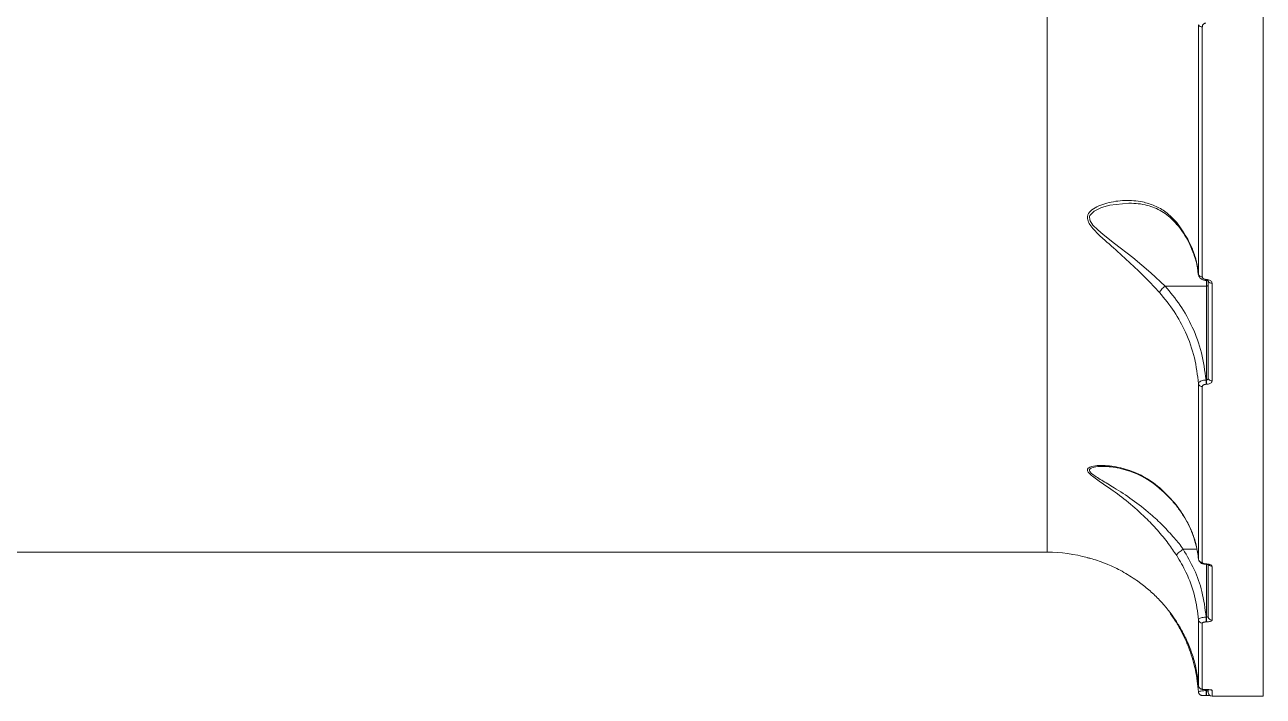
# Model space of a CAD drawing. Header units: millimetres. Extents: x -9848 to 7178, y -5300 to 6667.
# Drawn here: x -1558.7 to -1232.1, y 1657.8 to 1835 of the extents above; entities that cross this region are included whole.
import ezdxf

# ---------------------------------------------------------------- set-up
doc = ezdxf.new("R2010")
doc.units = ezdxf.units.MM
doc.layers.add('DIKOM_ОБЪЕКТ', color=7, linetype='Continuous')

msp = doc.modelspace()

# ---------------------------------------------------------------- linework, layer by layer
at = {"layer": 'DIKOM_ОБЪЕКТ', "color": 7, "linetype": 'Continuous', "lineweight": 15}
for p, q in [((-1232.08, 1657.79), (-1232.08, 2076.79)), ((-1289.03, 1695.79), (-1289.03, 2015.94)), ((-1249.13, 1769.12), (-1249.13, 1834.95)), ((-1248.14, 1834.42), (-1248.14, 1768.44)), ((-1249.33, 1769.9), (-1249.21, 1769.02)), ((-1247.13, 1767.76), (-1247.08, 1767.76)), ((-1247.13, 1767.5), (-1247.13, 1767.76)), ((-1247.13, 1767.5), (-1247.08, 1767.5)), ((-1247.08, 1767.5), (-1247.08, 1767.76)), ((-1247.08, 1766.02), (-1247.08, 1767.5)), ((-1246.58, 1741.83), (-1246.58, 1767.49)), ((-1257.96, 1766.02), (-1247.08, 1766.02)), ((-1247.08, 1741.22), (-1247.08, 1766.02)), ((-1245.58, 1766.75), (-1245.58, 1741.03)), ((-1247.16, 1741.22), (-1247.08, 1741.22)), ((-1247.16, 1741.22), (-1247.16, 1740.09)), ((-1247.08, 1741.22), (-1247.08, 1740.09)), ((-1249.13, 1693.94), (-1249.13, 1740.22)), ((-1248.14, 1739.48), (-1248.14, 1693.09)), ((-1247.08, 1740.09), (-1247.16, 1740.09)), ((-1603.69, 1695.79), (-1289.03, 1695.79)), ((-1253.19, 1696.56), (-1249.53, 1696.56)), ((-1247.16, 1692.68), (-1247.08, 1692.68)), ((-1247.16, 1692.6), (-1247.16, 1692.68)), ((-1247.16, 1692.6), (-1247.08, 1692.6)), ((-1247.16, 1692.6), (-1247.16, 1692.6)), ((-1247.08, 1692.6), (-1247.08, 1692.68)), ((-1247.08, 1678.68), (-1247.08, 1692.6)), ((-1246.58, 1678.8), (-1246.58, 1692.43)), ((-1245.58, 1692.05), (-1245.58, 1677.85)), ((-1249.13, 1660.58), (-1249.13, 1677.98)), ((-1248.14, 1677.09), (-1248.14, 1659.66)), ((-1247.13, 1678.68), (-1247.08, 1678.68)), ((-1247.13, 1678.68), (-1247.13, 1677.39)), ((-1247.08, 1677.39), (-1247.13, 1677.39)), ((-1247.08, 1678.68), (-1247.08, 1677.39)), ((-1247.18, 1659.55), (-1247.08, 1659.55)), ((-1247.18, 1659.55), (-1247.08, 1659.55)), ((-1247.18, 1659.55), (-1247.18, 1659.55)), ((-1247.15, 1659.55), (-1247.11, 1659.29)), ((-1247.08, 1659.55), (-1247.08, 1659.55)), ((-1247.08, 1659.29), (-1247.08, 1659.54)), ((-1246.58, 1658.79), (-1246.58, 1659.39)), ((-1245.58, 1659.39), (-1245.58, 1657.79)), ((-1247.11, 1659.29), (-1247.08, 1659.29)), ((-1247.11, 1659.29), (-1247.11, 1657.96)), ((-1247.11, 1657.96), (-1247.08, 1657.96)), ((-1247.08, 1659.29), (-1247.08, 1657.96)), ((-1245.58, 1657.79), (-1232.08, 1657.79))]:
    msp.add_line(p, q, dxfattribs=at)
at = {"layer": 'DIKOM_ОБЪЕКТ', "color": 7, "linetype": 'Continuous', "lineweight": 15, "flags": 128}
for points in [[(-1267.38, 1787.86), (-1267.51, 1787.87), (-1272.53, 1787.34), (-1274.71, 1786.74), (-1276.69, 1785.79), (-1277.77, 1784.65), (-1277.87, 1784.34), (-1277.82, 1783.49), (-1277.72, 1783.22), (-1276.98, 1782.09), (-1275.72, 1780.82), (-1274.25, 1779.58), (-1271.27, 1777.26), (-1266.5, 1773.54), (-1261.71, 1769.5), (-1257.97, 1766.02), (-1257.97, 1766.02), (-1257.97, 1766.02)], [(-1246.58, 1766.18), (-1246.59, 1766.15), (-1246.62, 1766.12), (-1246.66, 1766.09), (-1246.72, 1766.07), (-1246.8, 1766.05), (-1246.89, 1766.03), (-1246.98, 1766.02), (-1247.08, 1766.02)]]:
    msp.add_lwpolyline(points, dxfattribs=at)
at = {"layer": 'DIKOM_ОБЪЕКТ', "color": 7, "linetype": 'Continuous', "lineweight": 15}
for centre, radius, start, end in [((-1248.29, 1835.33), 0.928, 204.1114, 279.2952), ((-1248.24, 1769.36), 0.925, 194.8345, 276.4058), ((-1245.68, 1767.69), 0.947, 200.9599, 275.9524), ((-1245.67, 1741.94), 0.918, 186.9781, 275.5624), ((-1248.22, 1740.41), 0.937, 191.5024, 274.8499), ((-1289.03, 1655.79), 40, 74.588, 90), ((-1248.17, 1694.06), 0.968, 187.0264, 272.142), ((-1245.59, 1693.08), 1.03, 217.7477, 270.6188), ((-1248.16, 1678.07), 0.981, 185.6775, 271.212), ((-1245.6, 1678.83), 0.977, 181.4311, 271.3742), ((-1248.14, 1660.66), 0.999, 184.356, 270.0957), ((-1245.58, 1660.38), 0.994, 243.0795, 270.0994), ((-1245.58, 1658.79), 1, 180, 270)]:
    msp.add_arc(centre, radius, start, end, dxfattribs=at)
for points, knots in [([(-1247.18, 1835.38), (-1247.27, 1835.37), (-1247.46, 1835.36), (-1247.72, 1835.24), (-1247.93, 1835.05), (-1248.08, 1834.79), (-1248.13, 1834.57), (-1248.14, 1834.44), (-1248.14, 1834.42)], [0, 0, 0, 0, 0.16734, 0.334416, 0.509198, 0.71316, 0.957849, 1, 1, 1, 1]), ([(-1259.45, 1764.3), (-1260.62, 1765.56), (-1263.19, 1768.34), (-1267.53, 1772.46), (-1271.59, 1776.1), (-1274.56, 1778.73), (-1276.39, 1780.49), (-1277.56, 1781.84), (-1278.37, 1783.19), (-1278.49, 1784.17), (-1278.2, 1785.19), (-1277.28, 1786.23), (-1275.48, 1787.22), (-1272.53, 1788.19), (-1268.62, 1788.77), (-1264.32, 1788.44), (-1260.71, 1787.3), (-1257.6, 1785.62), (-1255.83, 1783.74), (-1254.9, 1782.75)], [0, 0, 0, 0, 0.07902, 0.173496, 0.268054, 0.328721, 0.361364, 0.393896, 0.422327, 0.451312, 0.459938, 0.498983, 0.545108, 0.591442, 0.689036, 0.786595, 0.855573, 0.924448, 1, 1, 1, 1]), ([(-1267.38, 1787.86), (-1266.6, 1787.84), (-1265, 1787.8), (-1262.77, 1787.37), (-1260.68, 1786.7), (-1258.82, 1785.77), (-1257.14, 1784.58), (-1255.81, 1783.39), (-1255.1, 1782.53), (-1254.83, 1782.19)], [0, 0, 0, 0, 0.165127, 0.340085, 0.486016, 0.640701, 0.790524, 0.918591, 1, 1, 1, 1]), ([(-1254.9, 1782.75), (-1253.85, 1781.31), (-1252.14, 1778.95), (-1250.57, 1775.41), (-1249.57, 1772.32), (-1249.28, 1770.2), (-1249.13, 1769.12)], [0, 0, 0, 0, 0.342223, 0.557266, 0.774606, 1, 1, 1, 1]), ([(-1254.74, 1782.29), (-1254.79, 1782.35), (-1254.88, 1782.45), (-1254.9, 1782.62), (-1254.9, 1782.73), (-1254.9, 1782.75)], [0, 0, 0, 0, 0.444434, 0.858025, 1, 1, 1, 1]), ([(-1254.8, 1782.24), (-1254.5, 1781.88), (-1253.59, 1780.77), (-1252.36, 1778.79), (-1251.09, 1776.33), (-1250.13, 1773.78), (-1249.54, 1771.63), (-1249.38, 1770.33), (-1249.33, 1769.9)], [0, 0, 0, 0, 0.097512, 0.295839, 0.496393, 0.698872, 0.902828, 1, 1, 1, 1]), ([(-1249.11, 1769.04), (-1249.12, 1769), (-1249.13, 1768.78), (-1248.94, 1768.4), (-1248.58, 1767.96), (-1248.03, 1767.64), (-1247.52, 1767.49), (-1247.21, 1767.51), (-1247.13, 1767.52)], [0, 0, 0, 0, 0.037321, 0.245581, 0.449173, 0.671171, 0.922299, 1, 1, 1, 1]), ([(-1248.14, 1768.44), (-1248.13, 1768.36), (-1248.1, 1768.21), (-1247.93, 1768.01), (-1247.68, 1767.85), (-1247.39, 1767.77), (-1247.21, 1767.76), (-1247.13, 1767.76)], [0, 0, 0, 0, 0.214369, 0.428456, 0.64289, 0.857749, 1, 1, 1, 1]), ([(-1247.08, 1767.76), (-1246.97, 1767.76), (-1246.69, 1767.74), (-1246.27, 1767.62), (-1245.89, 1767.39), (-1245.63, 1767.09), (-1245.59, 1766.86), (-1245.58, 1766.75)], [0, 0, 0, 0, 0.140774, 0.355268, 0.57005, 0.784972, 1, 1, 1, 1]), ([(-1247.08, 1767.5), (-1247.02, 1767.49), (-1246.9, 1767.49), (-1246.73, 1767.45), (-1246.61, 1767.4), (-1246.54, 1767.35), (-1246.54, 1767.35), (-1246.54, 1767.34)], [0, 0, 0, 0, 0.182759, 0.409097, 0.611462, 0.803317, 1, 1, 1, 1]), ([(-1259.45, 1764.3), (-1259.43, 1764.34), (-1259.39, 1764.44), (-1259.24, 1764.7), (-1258.93, 1765.1), (-1258.48, 1765.58), (-1258.14, 1765.87), (-1257.97, 1766.02)], [0, 0, 0, 0, 0.087355, 0.25364, 0.502454, 0.751216, 1, 1, 1, 1]), ([(-1249.13, 1740.22), (-1249.42, 1742.52), (-1250, 1747.19), (-1252.31, 1753.59), (-1255.42, 1759.41), (-1258.09, 1762.66), (-1259.45, 1764.3)], [0, 0, 0, 0, 0.262566, 0.532668, 0.763649, 1, 1, 1, 1]), ([(-1257.97, 1766.02), (-1257.97, 1766.02), (-1257.97, 1766.02), (-1257.97, 1766.02), (-1257.96, 1766.02), (-1257.96, 1766.02)], [0, 0, 0, 0, 0.387198, 0.886898, 1, 1, 1, 1]), ([(-1257.96, 1766.02), (-1256.58, 1764.35), (-1253.76, 1760.99), (-1250.55, 1755.04), (-1248.1, 1748.42), (-1247.47, 1743.64), (-1247.16, 1741.22)], [0, 0, 0, 0, 0.232888, 0.471291, 0.731966, 1, 1, 1, 1]), ([(-1249.13, 1740.22), (-1249.12, 1740.31), (-1249.08, 1740.49), (-1248.82, 1740.76), (-1248.37, 1741), (-1247.8, 1741.17), (-1247.37, 1741.2), (-1247.16, 1741.22)], [0, 0, 0, 0, 0.170051, 0.380806, 0.586682, 0.793107, 1, 1, 1, 1]), ([(-1247.08, 1741.22), (-1247.03, 1741.22), (-1246.98, 1741.23), (-1246.87, 1741.26), (-1246.76, 1741.34), (-1246.65, 1741.49), (-1246.59, 1741.66), (-1246.58, 1741.77), (-1246.58, 1741.83)], [0, 0, 0, 0, 0.144534, 0.175375, 0.362587, 0.570807, 0.80478, 1, 1, 1, 1]), ([(-1245.58, 1741.03), (-1245.59, 1740.94), (-1245.61, 1740.76), (-1245.81, 1740.49), (-1246.15, 1740.27), (-1246.59, 1740.12), (-1246.91, 1740.1), (-1247.08, 1740.09)], [0, 0, 0, 0, 0.174079, 0.389567, 0.595766, 0.797886, 1, 1, 1, 1]), ([(-1247.16, 1740.09), (-1247.26, 1740.08), (-1247.48, 1740.07), (-1247.77, 1739.97), (-1247.99, 1739.82), (-1248.12, 1739.65), (-1248.13, 1739.53), (-1248.14, 1739.48)], [0, 0, 0, 0, 0.203948, 0.407984, 0.613435, 0.826427, 1, 1, 1, 1]), ([(-1254.9, 1694.91), (-1255.62, 1695.97), (-1257.17, 1698.25), (-1259.96, 1701.64), (-1263.48, 1705.35), (-1267.65, 1709.02), (-1271.82, 1712.15), (-1274.9, 1714.24), (-1276.81, 1715.58), (-1277.93, 1716.49), (-1278.36, 1717.1), (-1278.47, 1717.57), (-1278.27, 1718.03), (-1277.18, 1718.49), (-1275.4, 1718.71), (-1272.4, 1718.62), (-1268.45, 1717.9), (-1264.51, 1716.29), (-1261.52, 1714.5), (-1260.14, 1713.38), (-1259.45, 1712.82)], [0, 0, 0, 0, 0.059051, 0.127724, 0.196514, 0.291304, 0.386175, 0.452748, 0.486921, 0.520894, 0.548901, 0.554237, 0.580032, 0.615194, 0.662239, 0.709493, 0.807575, 0.905612, 0.952815, 1, 1, 1, 1]), ([(-1274.36, 1718.4), (-1274.44, 1718.4), (-1275.29, 1718.44), (-1276.55, 1718.29), (-1277.73, 1717.91), (-1277.94, 1717.49), (-1277.83, 1717.07), (-1277.36, 1716.52), (-1276.17, 1715.69), (-1274.18, 1714.47), (-1270.96, 1712.57), (-1266.58, 1709.7), (-1262.25, 1706.32), (-1258.51, 1702.88), (-1255.66, 1699.69), (-1253.85, 1697.6), (-1253.2, 1696.56), (-1253.2, 1696.56)], [0, 0, 0, 0, 0.008298, 0.079171, 0.12923, 0.164806, 0.172159, 0.211238, 0.26014, 0.310985, 0.411471, 0.554745, 0.701411, 0.805012, 0.911014, 0.999946, 1, 1, 1, 1]), ([(-1274.36, 1718.41), (-1273.96, 1718.4), (-1272.94, 1718.39), (-1271.09, 1718.16), (-1268.81, 1717.68), (-1266.44, 1716.9), (-1264.17, 1715.89), (-1262.07, 1714.67), (-1260.46, 1713.56), (-1259.59, 1712.77), (-1259.32, 1712.53)], [0, 0, 0, 0, 0.08256, 0.215635, 0.363547, 0.520709, 0.668742, 0.809651, 0.942425, 1, 1, 1, 1]), ([(-1259.45, 1712.82), (-1258.07, 1711.51), (-1255.3, 1708.87), (-1252.63, 1704.89), (-1250.81, 1701.13), (-1249.65, 1697.67), (-1249.31, 1695.19), (-1249.13, 1693.94)], [0, 0, 0, 0, 0.23988, 0.485875, 0.639431, 0.818555, 1, 1, 1, 1]), ([(-1259.28, 1712.57), (-1259.33, 1712.61), (-1259.4, 1712.68), (-1259.43, 1712.78), (-1259.45, 1712.82)], [0, 0, 0, 0, 0.596482, 1, 1, 1, 1]), ([(-1259.31, 1712.54), (-1258.91, 1712.2), (-1257.72, 1711.17), (-1255.99, 1709.32), (-1254.13, 1706.99), (-1252.54, 1704.54), (-1251.24, 1701.99), (-1250.22, 1699.41), (-1249.79, 1697.66), (-1249.58, 1696.81)], [0, 0, 0, 0, 0.07754, 0.229785, 0.3835, 0.53858, 0.694518, 0.850772, 1, 1, 1, 1]), ([(-1254.9, 1694.91), (-1254.9, 1694.92), (-1254.9, 1694.97), (-1254.86, 1695.12), (-1254.67, 1695.4), (-1254.28, 1695.79), (-1253.77, 1696.2), (-1253.39, 1696.44), (-1253.2, 1696.56)], [0, 0, 0, 0, 0.038085, 0.149216, 0.361935, 0.574587, 0.787309, 1, 1, 1, 1]), ([(-1253.2, 1696.56), (-1253.2, 1696.56), (-1253.2, 1696.56), (-1253.19, 1696.56), (-1253.19, 1696.56)], [0, 0, 0, 0, 0.611284, 1, 1, 1, 1]), ([(-1253.19, 1696.56), (-1252.17, 1694.81), (-1250.1, 1691.26), (-1247.98, 1685.22), (-1247.42, 1680.93), (-1247.13, 1678.68)], [0, 0, 0, 0, 0.316568, 0.640676, 1, 1, 1, 1]), ([(-1249.58, 1696.81), (-1249.57, 1696.76), (-1249.32, 1695.81), (-1249.17, 1694.84), (-1249.13, 1693.91), (-1249.13, 1693.9)], [0, 0, 0, 0, 0.047709, 0.986474, 1, 1, 1, 1]), ([(-1278.4, 1694.35), (-1278.37, 1694.34), (-1278.28, 1694.32), (-1277.14, 1694.01), (-1275.34, 1693.44), (-1272.64, 1692.42), (-1269.27, 1690.86), (-1266.71, 1689.18), (-1265.42, 1688.33)], [0, 0, 0, 0, 0.073008, 0.185876, 0.336741, 0.491605, 0.743451, 1, 1, 1, 1]), ([(-1249.13, 1677.98), (-1249.41, 1680.09), (-1249.98, 1684.38), (-1252.06, 1690.09), (-1254.04, 1693.45), (-1254.9, 1694.91)], [0, 0, 0, 0, 0.355861, 0.721474, 1, 1, 1, 1]), ([(-1249.11, 1693.9), (-1249.1, 1693.78), (-1249.07, 1693.53), (-1248.84, 1693.19), (-1248.52, 1692.91), (-1248.05, 1692.7), (-1247.56, 1692.59), (-1247.24, 1692.61), (-1247.16, 1692.61)], [0, 0, 0, 0, 0.132851, 0.291469, 0.452874, 0.647905, 0.913658, 1, 1, 1, 1]), ([(-1248.14, 1693.09), (-1248.13, 1693.04), (-1248.1, 1692.94), (-1247.92, 1692.82), (-1247.66, 1692.73), (-1247.38, 1692.68), (-1247.22, 1692.68), (-1247.16, 1692.68)], [0, 0, 0, 0, 0.228779, 0.457815, 0.678512, 0.888353, 1, 1, 1, 1]), ([(-1247.08, 1692.68), (-1246.99, 1692.68), (-1246.73, 1692.67), (-1246.32, 1692.61), (-1245.91, 1692.46), (-1245.63, 1692.27), (-1245.59, 1692.12), (-1245.58, 1692.05)], [0, 0, 0, 0, 0.108293, 0.320439, 0.543058, 0.771603, 1, 1, 1, 1]), ([(-1247.08, 1692.59), (-1247.02, 1692.59), (-1246.86, 1692.59), (-1246.64, 1692.56), (-1246.47, 1692.52), (-1246.37, 1692.47), (-1246.37, 1692.47), (-1246.37, 1692.47)], [0, 0, 0, 0, 0.162942, 0.428506, 0.654573, 0.845819, 1, 1, 1, 1]), ([(-1265.42, 1688.33), (-1265.18, 1688.16), (-1263.95, 1687.28), (-1261.89, 1685.59), (-1258.52, 1682.33), (-1255.77, 1678.85), (-1253.41, 1674.97), (-1251.84, 1671.76), (-1250.52, 1668.13), (-1249.56, 1664.4), (-1249.28, 1661.86), (-1249.13, 1660.58)], [0, 0, 0, 0, 0.024294, 0.122242, 0.220215, 0.421516, 0.511882, 0.632232, 0.752592, 0.876291, 1, 1, 1, 1]), ([(-1251.89, 1671.03), (-1252.51, 1672.46), (-1253.52, 1674.78), (-1255.21, 1677.66), (-1256.2, 1679.03), (-1256.61, 1679.6)], [0, 0, 0, 0, 0.484131, 0.785616, 1, 1, 1, 1]), ([(-1249.13, 1677.98), (-1249.11, 1678.05), (-1249.07, 1678.19), (-1248.73, 1678.39), (-1248.22, 1678.55), (-1247.65, 1678.65), (-1247.28, 1678.67), (-1247.13, 1678.68)], [0, 0, 0, 0, 0.214286, 0.428349, 0.642745, 0.857608, 1, 1, 1, 1]), ([(-1247.13, 1677.39), (-1247.21, 1677.39), (-1247.39, 1677.39), (-1247.68, 1677.35), (-1247.93, 1677.28), (-1248.1, 1677.19), (-1248.13, 1677.13), (-1248.14, 1677.09)], [0, 0, 0, 0, 0.142273, 0.35712, 0.571587, 0.785698, 1, 1, 1, 1]), ([(-1247.08, 1678.68), (-1247.04, 1678.68), (-1246.95, 1678.68), (-1246.81, 1678.69), (-1246.68, 1678.72), (-1246.59, 1678.76), (-1246.58, 1678.79), (-1246.58, 1678.8)], [0, 0, 0, 0, 0.140726, 0.355165, 0.569923, 0.784951, 1, 1, 1, 1]), ([(-1245.58, 1677.85), (-1245.59, 1677.8), (-1245.63, 1677.7), (-1245.89, 1677.56), (-1246.27, 1677.46), (-1246.69, 1677.4), (-1246.97, 1677.4), (-1247.08, 1677.39)], [0, 0, 0, 0, 0.215078, 0.43, 0.64472, 0.859239, 1, 1, 1, 1]), ([(-1251.89, 1671.03), (-1251.9, 1671.04), (-1251.92, 1671.11), (-1251.92, 1671.23), (-1251.81, 1671.36), (-1251.78, 1671.39)], [0, 0, 0, 0, 0.091052, 0.77185, 1, 1, 1, 1]), ([(-1249.13, 1658.92), (-1249.35, 1660.84), (-1249.78, 1664.61), (-1250.97, 1668.62), (-1251.77, 1670.7), (-1251.89, 1671.03)], [0, 0, 0, 0, 0.466529, 0.915003, 1, 1, 1, 1]), ([(-1249.13, 1660.58), (-1249.13, 1660.58), (-1249.15, 1660.45), (-1249.06, 1660.23), (-1248.9, 1659.98), (-1248.7, 1659.81), (-1248.51, 1659.71), (-1248.31, 1659.64), (-1248.07, 1659.59), (-1247.76, 1659.56), (-1247.4, 1659.55), (-1247.21, 1659.55), (-1247.14, 1659.55)], [0, 0, 0, 0, 0.000513, 0.130678, 0.234943, 0.326036, 0.408994, 0.490982, 0.606487, 0.797135, 0.933986, 1, 1, 1, 1]), ([(-1248.14, 1659.66), (-1248.12, 1659.65), (-1248.09, 1659.62), (-1247.89, 1659.58), (-1247.63, 1659.56), (-1247.38, 1659.55), (-1247.23, 1659.55), (-1247.18, 1659.55)], [0, 0, 0, 0, 0.302575, 0.534686, 0.725462, 0.917094, 1, 1, 1, 1]), ([(-1247.08, 1659.55), (-1247.01, 1659.55), (-1246.77, 1659.55), (-1246.37, 1659.53), (-1245.96, 1659.5), (-1245.64, 1659.45), (-1245.6, 1659.41), (-1245.58, 1659.39)], [0, 0, 0, 0, 0.079627, 0.275721, 0.470757, 0.710524, 1, 1, 1, 1]), ([(-1246.99, 1659.55), (-1246.92, 1659.55), (-1246.72, 1659.54), (-1246.42, 1659.53), (-1246.13, 1659.51), (-1245.97, 1659.48), (-1245.96, 1659.48), (-1245.95, 1659.48)], [0, 0, 0, 0, 0.121434, 0.360412, 0.619489, 0.871702, 1, 1, 1, 1]), ([(-1249.13, 1658.91), (-1249.13, 1658.9), (-1249.14, 1658.78), (-1249.06, 1658.57), (-1248.9, 1658.33), (-1248.72, 1658.17), (-1248.55, 1658.07), (-1248.4, 1658.02), (-1248.29, 1658), (-1248.21, 1657.99), (-1248.07, 1657.97), (-1247.84, 1657.97), (-1247.46, 1657.96), (-1247.22, 1657.96), (-1247.11, 1657.96)], [0, 0, 0, 0, 0.005573, 0.125538, 0.221525, 0.302503, 0.37105, 0.426557, 0.466886, 0.503633, 0.564719, 0.752406, 0.888037, 1, 1, 1, 1]), ([(-1249.13, 1658.91), (-1249.13, 1658.9), (-1249.14, 1658.78), (-1249.06, 1658.57), (-1248.9, 1658.33), (-1248.72, 1658.17), (-1248.55, 1658.07), (-1248.4, 1658.02), (-1248.29, 1658), (-1248.21, 1657.99), (-1248.07, 1657.97), (-1247.84, 1657.97), (-1247.46, 1657.96), (-1247.22, 1657.96), (-1247.11, 1657.96)], [0, 0, 0, 0, 0.005573, 0.125538, 0.221525, 0.302503, 0.37105, 0.426557, 0.466886, 0.503633, 0.564719, 0.752406, 0.888037, 1, 1, 1, 1]), ([(-1249.13, 1658.92), (-1249.12, 1658.95), (-1249.09, 1659.01), (-1248.8, 1659.11), (-1248.34, 1659.2), (-1247.76, 1659.26), (-1247.33, 1659.28), (-1247.11, 1659.29)], [0, 0, 0, 0, 0.184776, 0.398808, 0.601262, 0.799011, 1, 1, 1, 1]), ([(-1247.08, 1659.29), (-1247.03, 1659.29), (-1246.98, 1659.29), (-1246.88, 1659.26), (-1246.77, 1659.22), (-1246.66, 1659.13), (-1246.59, 1659.02), (-1246.58, 1658.95), (-1246.58, 1658.91)], [0, 0, 0, 0, 0.127145, 0.162648, 0.340352, 0.545273, 0.783148, 1, 1, 1, 1]), ([(-1247.08, 1657.96), (-1247.06, 1657.96), (-1246.88, 1657.96), (-1246.54, 1657.95), (-1246.2, 1657.95), (-1246.09, 1657.95), (-1246.08, 1657.95)], [0, 0, 0, 0, 0.035287, 0.477028, 0.92696, 1, 1, 1, 1])]:
    msp.add_open_spline(points, degree=3, knots=knots, dxfattribs=at)

doc.saveas('drawing.dxf')
